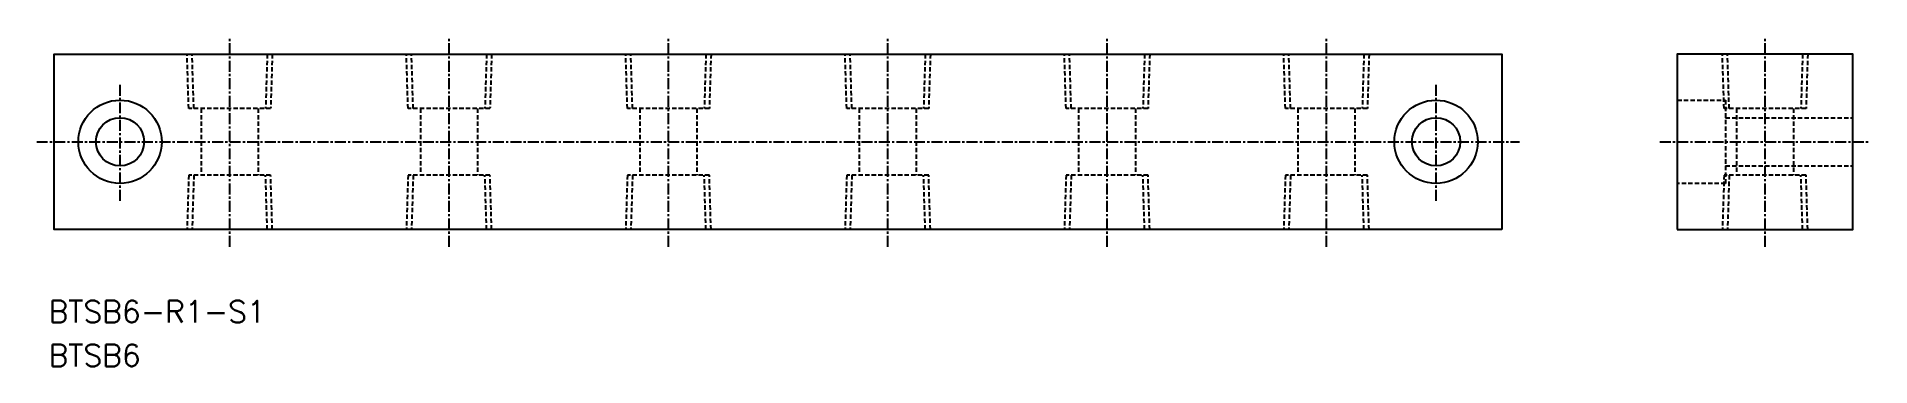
# Model space of a CAD drawing. Extents: x 38 to 246, y 72 to 110.
import ezdxf
from ezdxf.enums import TextEntityAlignment as Align

# ---------------------------------------------------------------- set-up
doc = ezdxf.new("R2010")
doc.units = 0
doc.linetypes.add('CENTER', pattern=[2, 1.25, -0.25, 0.25, -0.25])
doc.linetypes.add('DASHED', pattern=[0.75, 0.5, -0.25])
doc.layers.get('0').update_dxf_attribs({"linetype": 'CONTINUOUS'})
doc.layers.add('CENTER', color=1, linetype='CENTER')
doc.styles.get("Standard").update_dxf_attribs({"font": 'txt.shx', "bigfont": 'extfont.shx'})

msp = doc.modelspace()

# ---------------------------------------------------------------- linework, layer by layer
at = {"color": 3, "linetype": 'DASHED'}
for p, q in [((54.83, 101.3), (54.64, 107.5)), ((55.41, 101.3), (55.22, 107.5)), ((63.78, 107.5), (63.59, 101.3)), ((64.36, 107.5), (64.17, 101.3)), ((79.83, 101.3), (79.64, 107.5)), ((80.41, 101.3), (80.22, 107.5)), ((88.78, 107.5), (88.59, 101.3)), ((89.36, 107.5), (89.17, 101.3)), ((104.83, 101.3), (104.64, 107.5)), ((105.41, 101.3), (105.22, 107.5)), ((113.78, 107.5), (113.59, 101.3)), ((114.36, 107.5), (114.17, 101.3)), ((129.83, 101.3), (129.64, 107.5)), ((130.41, 101.3), (130.22, 107.5)), ((138.78, 107.5), (138.59, 101.3)), ((139.36, 107.5), (139.17, 101.3)), ((154.83, 101.3), (154.64, 107.5)), ((155.41, 101.3), (155.22, 107.5)), ((163.78, 107.5), (163.59, 101.3)), ((164.36, 107.5), (164.17, 101.3)), ((179.83, 101.3), (179.64, 107.5)), ((180.41, 101.3), (180.22, 107.5)), ((188.78, 107.5), (188.59, 101.3)), ((189.36, 107.5), (189.17, 101.3)), ((229.83, 101.3), (229.64, 107.5)), ((230.41, 101.3), (230.22, 107.5)), ((238.78, 107.5), (238.59, 101.3)), ((239.36, 107.5), (239.17, 101.3)), ((64.17, 101.3), (54.83, 101.3)), ((56.25, 101.3), (56.25, 93.7)), ((62.75, 101.3), (62.75, 93.7)), ((89.17, 101.3), (79.83, 101.3)), ((81.25, 101.3), (81.25, 93.7)), ((87.75, 101.3), (87.75, 93.7)), ((114.17, 101.3), (104.83, 101.3)), ((106.25, 101.3), (106.25, 93.7)), ((112.75, 101.3), (112.75, 93.7)), ((139.17, 101.3), (129.83, 101.3)), ((131.25, 101.3), (131.25, 93.7)), ((137.75, 101.3), (137.75, 93.7)), ((164.17, 101.3), (154.83, 101.3)), ((156.25, 101.3), (156.25, 93.7)), ((162.75, 101.3), (162.75, 93.7)), ((189.17, 101.3), (179.83, 101.3)), ((181.25, 101.3), (181.25, 93.7)), ((187.75, 101.3), (187.75, 93.7)), ((224.5, 102.25), (230, 102.25)), ((239.17, 101.3), (229.83, 101.3)), ((230, 102.25), (230, 92.75)), ((231.25, 101.3), (231.25, 93.7)), ((237.75, 101.3), (237.75, 93.7)), ((230, 100.25), (244.5, 100.25)), ((230, 94.75), (244.5, 94.75)), ((54.83, 93.7), (54.64, 87.5)), ((64.17, 93.7), (54.83, 93.7)), ((55.41, 93.7), (55.22, 87.5)), ((63.78, 87.5), (63.59, 93.7)), ((64.36, 87.5), (64.17, 93.7)), ((79.83, 93.7), (79.64, 87.5)), ((89.17, 93.7), (79.83, 93.7)), ((80.41, 93.7), (80.22, 87.5)), ((88.78, 87.5), (88.59, 93.7)), ((89.36, 87.5), (89.17, 93.7)), ((104.83, 93.7), (104.64, 87.5)), ((114.17, 93.7), (104.83, 93.7)), ((105.41, 93.7), (105.22, 87.5)), ((113.78, 87.5), (113.59, 93.7)), ((114.36, 87.5), (114.17, 93.7)), ((129.83, 93.7), (129.64, 87.5)), ((139.17, 93.7), (129.83, 93.7)), ((130.41, 93.7), (130.22, 87.5)), ((138.78, 87.5), (138.59, 93.7)), ((139.36, 87.5), (139.17, 93.7)), ((154.83, 93.7), (154.64, 87.5)), ((164.17, 93.7), (154.83, 93.7)), ((155.41, 93.7), (155.22, 87.5)), ((163.78, 87.5), (163.59, 93.7)), ((164.36, 87.5), (164.17, 93.7)), ((179.83, 93.7), (179.64, 87.5)), ((189.17, 93.7), (179.83, 93.7)), ((180.41, 93.7), (180.22, 87.5)), ((188.78, 87.5), (188.59, 93.7)), ((189.36, 87.5), (189.17, 93.7)), ((230, 92.75), (224.5, 92.75)), ((229.83, 93.7), (229.64, 87.5)), ((239.17, 93.7), (229.83, 93.7)), ((230.41, 93.7), (230.22, 87.5)), ((238.78, 87.5), (238.59, 93.7)), ((239.36, 87.5), (239.17, 93.7))]:
    msp.add_line(p, q, dxfattribs=at)
at = {"color": 7, "linetype": 'CONTINUOUS'}
for points in [[(204.5, 87.5), (39.5, 87.5), (39.5, 107.5), (204.5, 107.5)], [(224.5, 87.5), (244.5, 87.5), (244.5, 107.5), (224.5, 107.5)]]:
    msp.add_lwpolyline(points, close=True, dxfattribs=at)
for centre, radius in [((47, 97.5), 4.75), ((197, 97.5), 4.75), ((47, 97.5), 2.75), ((197, 97.5), 2.75)]:
    msp.add_circle(centre, radius, dxfattribs=at)
at = {"layer": 'CENTER', "color": 1, "linetype": 'CENTER'}
for p, q in [((59.5, 85.5), (59.5, 109.5)), ((84.5, 85.5), (84.5, 109.5)), ((109.5, 85.5), (109.5, 109.5)), ((134.5, 85.5), (134.5, 109.5)), ((159.5, 85.5), (159.5, 109.5)), ((184.5, 85.5), (184.5, 109.5)), ((234.5, 85.5), (234.5, 109.5)), ((47, 90.75), (47, 104.25)), ((197, 90.75), (197, 104.25)), ((37.5, 97.5), (206.5, 97.5)), ((222.5, 97.5), (246.5, 97.5))]:
    msp.add_line(p, q, dxfattribs=at)

# ---------------------------------------------------------------- texts
at = {"color": 7, "linetype": 'CONTINUOUS'}
for s, p in [('BTSB6-R1-S1', (38.86, 78.12)), ('BTSB6', (38.86, 73.12))]:
    msp.add_text(s, height=2.5, dxfattribs=at).set_placement(p, align=Align.MIDDLE_LEFT)

doc.saveas('drawing.dxf')
